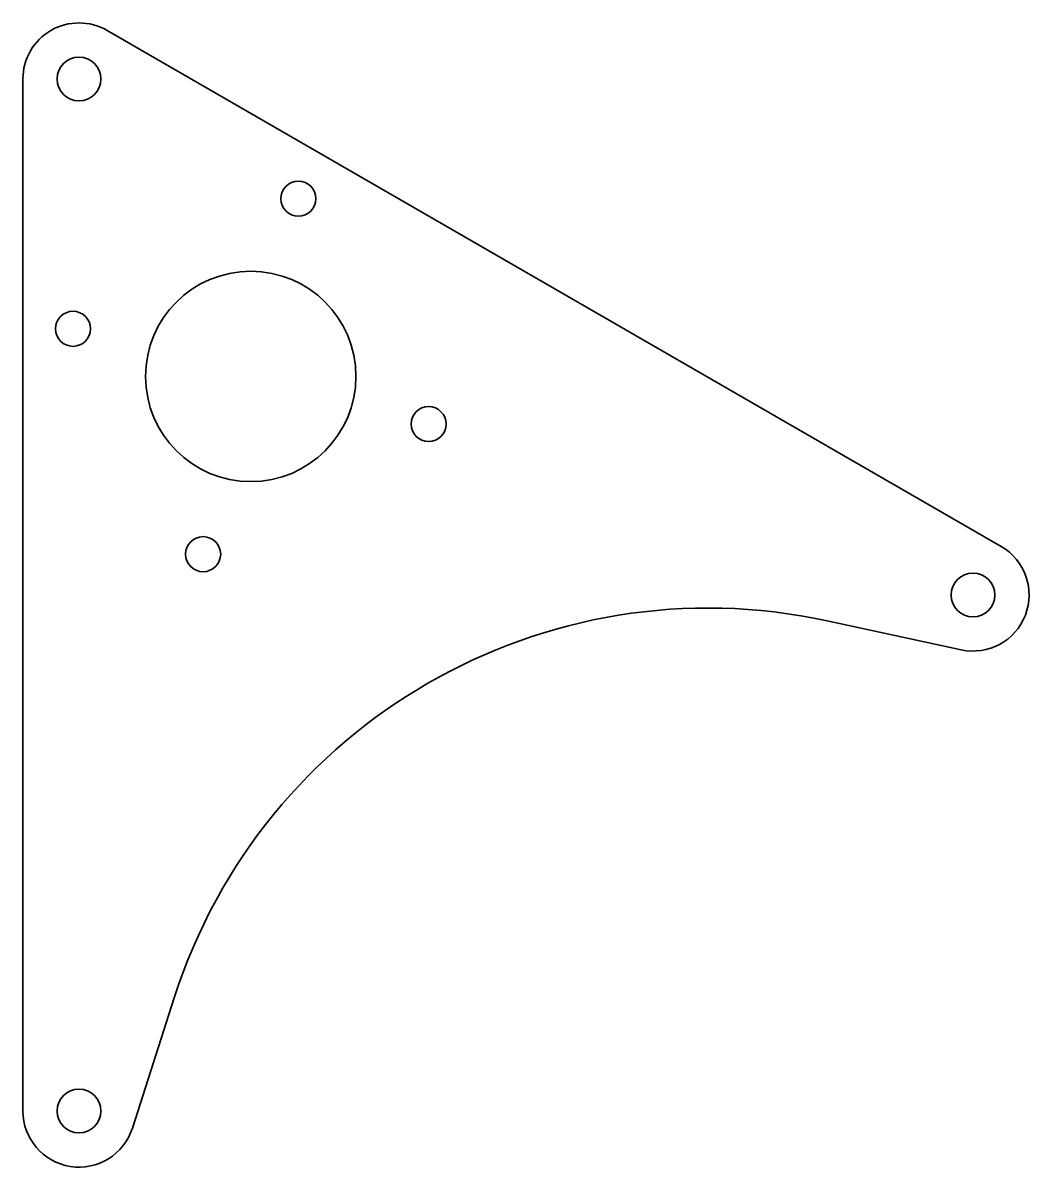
# Model space of a CAD drawing. Extents: x 0.43 to 7.61, y 0.14 to 8.3.
import ezdxf

# ---------------------------------------------------------------- set-up
doc = ezdxf.new("R2010")
doc.units = 0
doc.header["$MEASUREMENT"] = 0

msp = doc.modelspace()

# ---------------------------------------------------------------- linework, layer by layer
at = {"color": 7, "lineweight": 35}
for p, q in [((1.030919, 8.248302), (7.405919, 4.567694)), ((0.430919, 0.540676), (0.430919, 7.901892)), ((6.166125, 4.037268), (7.121227, 3.830353)), ((1.211822, 0.418556), (1.510178, 1.349156))]:
    msp.add_line(p, q, dxfattribs=at)
for centre, radius in [((0.830919, 7.901892), 0.15625), ((2.395591, 7.047802), 0.125), ((2.055919, 5.78013), 0.75), ((0.788248, 6.119801), 0.125), ((3.323591, 5.440458), 0.125), ((1.716248, 4.512458), 0.125), ((7.205919, 4.221284), 0.15625), ((0.830919, 0.540676), 0.15625)]:
    msp.add_circle(centre, radius, dxfattribs=at)
for centre, radius, start, end in [((0.830919, 7.901892), 0.4, 60.000002, 180.000005), ((7.205919, 4.221284), 0.4, 257.776213, 60.000002), ((5.319203, 0.127956), 4, 77.776211, 162.223782), ((0.830919, 0.540676), 0.4, 180.000005, 342.223786)]:
    msp.add_arc(centre, radius, start, end, dxfattribs=at)

doc.saveas('drawing.dxf')
